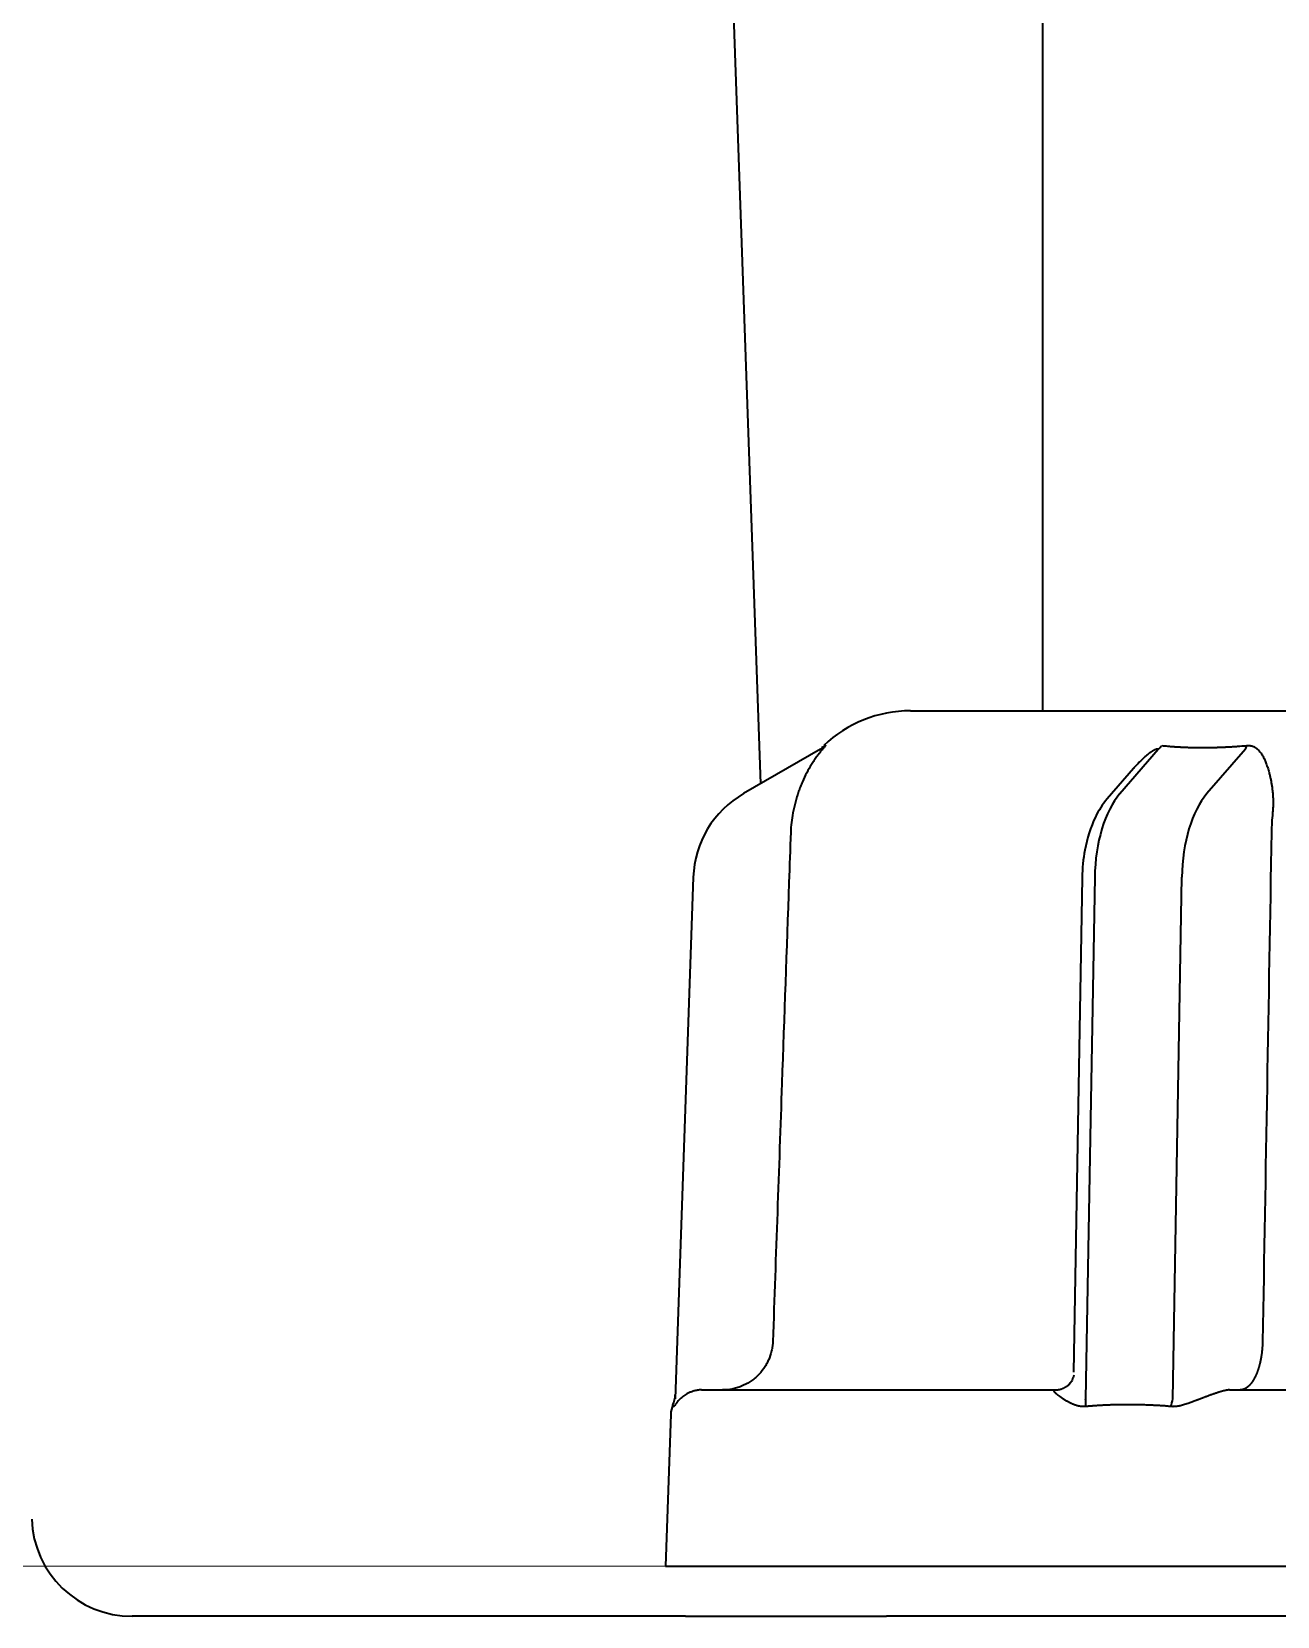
# Model space of a CAD drawing. Extents: x 6327 to 10269, y -393 to 3036.
# Drawn here: x 8677.82 to 8702.59, y 2193.53 to 2225.03 of the extents above; entities that cross this region are included whole.
import ezdxf

# ---------------------------------------------------------------- set-up
doc = ezdxf.new("R2010")
doc.units = 0
doc.header["$LTSCALE"] = 5
doc.layers.get('0').update_dxf_attribs({"linetype": 'CONTINUOUS', "lineweight": 0})
doc.layers.add('1', color=7, linetype='CONTINUOUS', true_color=0xffffff)

msp = doc.modelspace()

# ---------------------------------------------------------------- linework, layer by layer
at = {"color": 4}
msp.add_line((8658.673, 2194.526), (8758.673, 2194.526), dxfattribs=at)
at = {"layer": '1', "color": 7, "linetype": 'Continuous', "lineweight": 35}
for p, q in [((8697.923, 2251.026), (8697.923, 2211.526)), ((8691.228, 2241.096), (8692.311, 2210.074)), ((8695.294, 2211.526), (8722.052, 2211.526)), ((8693.505, 2210.764), (8691.975, 2209.88)), ((8693.527, 2210.796), (8693.58, 2210.824)), ((8699.458, 2209.88), (8700.223, 2210.764)), ((8701.955, 2210.764), (8701.19, 2209.88)), ((8699.727, 2210.378), (8699.205, 2209.775)), ((8690.976, 2208.218), (8690.614, 2197.848)), ((8698.708, 2208.209), (8698.537, 2198.38)), ((8698.958, 2208.218), (8698.777, 2197.848)), ((8700.509, 2197.848), (8700.691, 2208.218)), ((8691.142, 2198.026), (8698.175, 2198.026)), ((8701.639, 2198.026), (8715.707, 2198.026)), ((8690.528, 2197.544), (8690.423, 2194.526)), ((8690.584, 2197.696), (8690.572, 2197.732)), ((8690.423, 2194.526), (8708.673, 2194.526)), ((8690.823, 2193.526), (8679.82, 2193.526)), ((8690.823, 2193.526), (8694.82, 2193.526)), ((8697.924, 2193.526), (8694.82, 2193.526)), ((8811.243, 2193.526), (8697.924, 2193.526))]:
    msp.add_line(p, q, dxfattribs=at)
for centre, radius, start, end in [((8695.294, 2209.026), 2.5, 90, 133.5839), ((8692.975, 2208.148), 2, 120, 178), ((8691.028, 2197.526), 0.5, 155.7765, 178), ((8679.82, 2195.526), 2, 182, 270)]:
    msp.add_arc(centre, radius, start, end, dxfattribs=at)
for centre, major_axis, ratio, start_param, end_param in [((8693.255, 2211.197), (0.25, -0.433), 0.982349, 0, 0.241128), ((8700.098, 2211.198), (-0.06, -0.497), 0.631469, 0.592654, 0.833485), ((8701.83, 2211.197), (0.05, -0.498), 0.350879, 0.480716, 0.72184), ((8699.958, 2208.148), (0, -2), 0.5, 3.665191, 4.677482), ((8701.69, 2208.148), (0, 2), 0.5, 0.523599, 1.53589), ((8690.117, 2197.938), (0.5, -0.017), 1, 5.892448, 6.302148)]:
    msp.add_ellipse(centre, major_axis=major_axis, ratio=ratio, start_param=start_param, end_param=end_param, dxfattribs=at)
for points, knots in [([(8693.598, 2210.825), (8693.595, 2210.82), (8693.59, 2210.815), (8693.58, 2210.802), (8693.574, 2210.795), (8693.562, 2210.78), (8693.555, 2210.772), (8693.541, 2210.755), (8693.533, 2210.746), (8693.51, 2210.717), (8693.494, 2210.697), (8693.461, 2210.654), (8693.444, 2210.632), (8693.41, 2210.585), (8693.393, 2210.561), (8693.36, 2210.511), (8693.343, 2210.486), (8693.295, 2210.407), (8693.263, 2210.353), (8693.203, 2210.238), (8693.174, 2210.178), (8693.133, 2210.083), (8693.12, 2210.051), (8693.094, 2209.986), (8693.082, 2209.953), (8693.047, 2209.852), (8693.026, 2209.784), (8692.998, 2209.677), (8692.989, 2209.641), (8692.972, 2209.569), (8692.964, 2209.532), (8692.957, 2209.495)], [0, 0, 0, 0, 0.03125, 0.03125, 0.0625, 0.0625, 0.09375, 0.09375, 0.125, 0.125, 0.1875, 0.1875, 0.25, 0.25, 0.3125, 0.3125, 0.375, 0.375, 0.5, 0.5, 0.625, 0.625, 0.6875, 0.6875, 0.75, 0.75, 0.875, 0.875, 0.9375, 0.9375, 1, 1, 1, 1]), ([(8693.6, 2210.835), (8693.6, 2210.836), (8693.601, 2210.836), (8693.602, 2210.836), (8693.603, 2210.837), (8693.603, 2210.837), (8693.604, 2210.836), (8693.604, 2210.836), (8693.604, 2210.836), (8693.604, 2210.835), (8693.604, 2210.834), (8693.603, 2210.833), (8693.602, 2210.832), (8693.601, 2210.83), (8693.6, 2210.828), (8693.599, 2210.827), (8693.598, 2210.825), (8693.598, 2210.824)], [0, 0, 0, 0, 0.064705, 0.129409, 0.194181, 0.259085, 0.324187, 0.389554, 0.455249, 0.521337, 0.587879, 0.654936, 0.722569, 0.790837, 0.859794, 0.929498, 1, 1, 1, 1]), ([(8700.223, 2210.764), (8700.221, 2210.765), (8700.218, 2210.765), (8700.212, 2210.766), (8700.205, 2210.766), (8700.198, 2210.765), (8700.19, 2210.763), (8700.182, 2210.761), (8700.173, 2210.758), (8700.164, 2210.755), (8700.154, 2210.751), (8700.144, 2210.746), (8700.133, 2210.74), (8700.122, 2210.734), (8700.11, 2210.727), (8700.097, 2210.72), (8700.085, 2210.711), (8700.071, 2210.702), (8700.057, 2210.692), (8700.043, 2210.682), (8700.028, 2210.671), (8700.013, 2210.659), (8699.997, 2210.646), (8699.981, 2210.633), (8699.965, 2210.618), (8699.948, 2210.603), (8699.931, 2210.589), (8699.914, 2210.572), (8699.893, 2210.553), (8699.866, 2210.526), (8699.833, 2210.493), (8699.794, 2210.452), (8699.758, 2210.413), (8699.735, 2210.387), (8699.727, 2210.378)], [0, 0, 0, 0, 0.011196, 0.022245, 0.033363, 0.044763, 0.056639, 0.069167, 0.082495, 0.096747, 0.112024, 0.128408, 0.145965, 0.164751, 0.184809, 0.206175, 0.22888, 0.252949, 0.278402, 0.305258, 0.333531, 0.363235, 0.394381, 0.426978, 0.461034, 0.496558, 0.533556, 0.565127, 0.611078, 0.67141, 0.746123, 0.835219, 0.938696, 1, 1, 1, 1]), ([(8700.405, 2210.824), (8700.415, 2210.824), (8700.434, 2210.822), (8700.463, 2210.82), (8700.493, 2210.817), (8700.522, 2210.815), (8700.551, 2210.813), (8700.581, 2210.811), (8700.611, 2210.81), (8700.64, 2210.808), (8700.67, 2210.806), (8700.7, 2210.805), (8700.73, 2210.804), (8700.761, 2210.802), (8700.791, 2210.801), (8700.821, 2210.8), (8700.852, 2210.799), (8700.883, 2210.798), (8700.913, 2210.798), (8700.944, 2210.797), (8700.975, 2210.797), (8701.006, 2210.796), (8701.038, 2210.796), (8701.069, 2210.796), (8701.1, 2210.796), (8701.132, 2210.796), (8701.163, 2210.796), (8701.195, 2210.796), (8701.227, 2210.797), (8701.259, 2210.797), (8701.29, 2210.798), (8701.323, 2210.798), (8701.355, 2210.799), (8701.387, 2210.8), (8701.419, 2210.801), (8701.452, 2210.802), (8701.484, 2210.804), (8701.517, 2210.805), (8701.549, 2210.806), (8701.582, 2210.808), (8701.615, 2210.81), (8701.648, 2210.811), (8701.681, 2210.813), (8701.714, 2210.815), (8701.747, 2210.817), (8701.78, 2210.82), (8701.814, 2210.822), (8701.836, 2210.824), (8701.847, 2210.824)], [0, 0, 0, 0, 0.021779, 0.043552, 0.06532, 0.087084, 0.108843, 0.130598, 0.152348, 0.174095, 0.195838, 0.217578, 0.239315, 0.261049, 0.28278, 0.304509, 0.326236, 0.34796, 0.369683, 0.391405, 0.413126, 0.434845, 0.456564, 0.478282, 0.5, 0.521718, 0.543436, 0.565155, 0.586874, 0.608595, 0.630317, 0.65204, 0.673764, 0.695491, 0.71722, 0.738951, 0.760685, 0.782422, 0.804162, 0.825905, 0.847652, 0.869402, 0.891157, 0.912916, 0.93468, 0.956448, 0.978221, 1, 1, 1, 1]), ([(8701.983, 2210.835), (8701.986, 2210.836), (8701.991, 2210.836), (8701.999, 2210.836), (8702.007, 2210.837), (8702.014, 2210.837), (8702.022, 2210.836), (8702.03, 2210.836), (8702.037, 2210.836), (8702.045, 2210.835), (8702.052, 2210.834), (8702.059, 2210.833), (8702.067, 2210.832), (8702.074, 2210.83), (8702.081, 2210.828), (8702.088, 2210.827), (8702.093, 2210.825), (8702.095, 2210.824)], [0, 0, 0, 0, 0.064703, 0.129406, 0.194175, 0.259078, 0.32418, 0.389546, 0.455241, 0.521329, 0.587871, 0.654929, 0.722563, 0.790832, 0.859791, 0.929496, 1, 1, 1, 1]), ([(8702.095, 2210.824), (8702.097, 2210.824), (8702.101, 2210.822), (8702.108, 2210.82), (8702.114, 2210.818), (8702.12, 2210.815), (8702.126, 2210.812), (8702.132, 2210.809), (8702.138, 2210.806), (8702.145, 2210.802), (8702.151, 2210.798), (8702.157, 2210.794), (8702.163, 2210.79), (8702.169, 2210.786), (8702.175, 2210.781), (8702.181, 2210.776), (8702.188, 2210.771), (8702.194, 2210.766), (8702.2, 2210.76), (8702.206, 2210.754), (8702.212, 2210.748), (8702.218, 2210.742), (8702.224, 2210.735), (8702.237, 2210.721), (8702.255, 2210.699), (8702.277, 2210.668), (8702.298, 2210.634), (8702.322, 2210.589), (8702.349, 2210.53), (8702.378, 2210.455), (8702.405, 2210.371), (8702.425, 2210.299), (8702.438, 2210.245), (8702.446, 2210.212), (8702.454, 2210.178), (8702.461, 2210.145), (8702.467, 2210.111), (8702.473, 2210.077), (8702.479, 2210.043), (8702.484, 2210.009), (8702.488, 2209.975), (8702.492, 2209.941), (8702.496, 2209.907), (8702.499, 2209.872), (8702.501, 2209.838), (8702.503, 2209.804), (8702.504, 2209.769), (8702.505, 2209.735), (8702.505, 2209.701), (8702.505, 2209.666), (8702.504, 2209.632), (8702.503, 2209.598), (8702.501, 2209.563), (8702.498, 2209.529), (8702.496, 2209.506), (8702.495, 2209.495)], [0, 0, 0, 0, 0.004712, 0.009534, 0.014468, 0.019518, 0.02469, 0.029985, 0.035407, 0.04096, 0.046646, 0.052467, 0.058427, 0.064527, 0.070769, 0.077156, 0.083689, 0.09037, 0.0972, 0.104182, 0.111317, 0.118606, 0.126049, 0.13365, 0.16436, 0.195902, 0.228345, 0.261749, 0.318602, 0.379208, 0.44371, 0.512228, 0.53576, 0.559032, 0.582049, 0.604817, 0.627343, 0.649632, 0.671691, 0.693528, 0.715149, 0.736562, 0.757775, 0.778796, 0.799634, 0.820297, 0.840795, 0.861137, 0.881332, 0.901391, 0.921323, 0.94114, 0.960851, 0.980467, 1, 1, 1, 1]), ([(8699.205, 2209.775), (8699.115, 2209.667), (8698.923, 2209.374), (8698.754, 2208.824), (8698.712, 2208.399), (8698.708, 2208.209)], [0, 0, 0, 0, 0.282047, 0.696349, 1, 1, 1, 1]), ([(8692.914, 2209.113), (8692.902, 2208.78), (8692.89, 2208.447), (8692.832, 2206.781), (8692.785, 2205.449), (8692.678, 2202.408), (8692.618, 2200.7), (8692.558, 2198.991)], [0, 0, 0, 0, 0.098732, 0.098732, 0.493661, 0.493661, 1, 1, 1, 1]), ([(8692.558, 2198.991), (8692.557, 2198.959), (8692.554, 2198.927), (8692.548, 2198.879), (8692.545, 2198.863), (8692.54, 2198.831), (8692.536, 2198.816), (8692.518, 2198.737), (8692.498, 2198.677), (8692.459, 2198.589), (8692.444, 2198.561), (8692.421, 2198.519), (8692.412, 2198.505), (8692.395, 2198.478), (8692.386, 2198.464), (8692.34, 2198.399), (8692.299, 2198.351), (8692.241, 2198.295), (8692.229, 2198.284), (8692.205, 2198.263), (8692.193, 2198.253), (8692.155, 2198.223), (8692.129, 2198.204), (8692.049, 2198.152), (8691.992, 2198.123), (8691.903, 2198.087), (8691.873, 2198.076), (8691.811, 2198.058), (8691.78, 2198.05), (8691.687, 2198.032), (8691.623, 2198.026), (8691.559, 2198.026)], [0, 0, 0, 0, 0.0625, 0.0625, 0.09375, 0.09375, 0.125, 0.125, 0.25, 0.25, 0.3125, 0.3125, 0.34375, 0.34375, 0.375, 0.375, 0.5, 0.5, 0.53125, 0.53125, 0.5625, 0.5625, 0.625, 0.625, 0.75, 0.75, 0.8125, 0.8125, 0.875, 0.875, 1, 1, 1, 1]), ([(8702.296, 2198.991), (8702.296, 2198.989), (8702.296, 2198.983), (8702.295, 2198.975), (8702.295, 2198.967), (8702.295, 2198.959), (8702.295, 2198.951), (8702.294, 2198.942), (8702.294, 2198.934), (8702.294, 2198.926), (8702.293, 2198.917), (8702.293, 2198.909), (8702.292, 2198.901), (8702.292, 2198.892), (8702.291, 2198.883), (8702.291, 2198.875), (8702.29, 2198.866), (8702.289, 2198.857), (8702.289, 2198.849), (8702.288, 2198.84), (8702.287, 2198.831), (8702.286, 2198.822), (8702.285, 2198.813), (8702.284, 2198.804), (8702.284, 2198.795), (8702.283, 2198.786), (8702.281, 2198.777), (8702.28, 2198.768), (8702.279, 2198.759), (8702.278, 2198.75), (8702.277, 2198.741), (8702.276, 2198.732), (8702.274, 2198.722), (8702.273, 2198.713), (8702.271, 2198.704), (8702.27, 2198.695), (8702.268, 2198.685), (8702.267, 2198.676), (8702.265, 2198.667), (8702.264, 2198.657), (8702.262, 2198.648), (8702.26, 2198.638), (8702.258, 2198.629), (8702.256, 2198.62), (8702.254, 2198.61), (8702.252, 2198.601), (8702.25, 2198.591), (8702.248, 2198.582), (8702.246, 2198.573), (8702.244, 2198.563), (8702.242, 2198.554), (8702.239, 2198.544), (8702.237, 2198.535), (8702.235, 2198.525), (8702.232, 2198.516), (8702.23, 2198.507), (8702.227, 2198.497), (8702.224, 2198.488), (8702.222, 2198.479), (8702.219, 2198.469), (8702.216, 2198.46), (8702.213, 2198.451), (8702.21, 2198.442), (8702.207, 2198.432), (8702.204, 2198.423), (8702.201, 2198.414), (8702.198, 2198.405), (8702.194, 2198.396), (8702.191, 2198.387), (8702.188, 2198.378), (8702.184, 2198.369), (8702.181, 2198.36), (8702.177, 2198.351), (8702.174, 2198.343), (8702.17, 2198.334), (8702.166, 2198.325), (8702.162, 2198.317), (8702.158, 2198.308), (8702.155, 2198.3), (8702.151, 2198.291), (8702.146, 2198.283), (8702.142, 2198.275), (8702.138, 2198.267), (8702.134, 2198.258), (8702.13, 2198.25), (8702.125, 2198.243), (8702.121, 2198.235), (8702.116, 2198.227), (8702.112, 2198.219), (8702.107, 2198.212), (8702.102, 2198.205), (8702.098, 2198.197), (8702.093, 2198.19), (8702.088, 2198.183), (8702.083, 2198.176), (8702.078, 2198.169), (8702.073, 2198.162), (8702.068, 2198.156), (8702.063, 2198.149), (8702.057, 2198.143), (8702.052, 2198.137), (8702.047, 2198.131), (8702.041, 2198.125), (8702.036, 2198.119), (8702.03, 2198.113), (8702.025, 2198.108), (8702.019, 2198.102), (8702.013, 2198.097), (8702.008, 2198.092), (8702.002, 2198.087), (8701.996, 2198.082), (8701.99, 2198.078), (8701.984, 2198.073), (8701.978, 2198.069), (8701.972, 2198.065), (8701.966, 2198.061), (8701.96, 2198.058), (8701.953, 2198.054), (8701.947, 2198.051), (8701.941, 2198.048), (8701.934, 2198.045), (8701.928, 2198.042), (8701.921, 2198.04), (8701.915, 2198.037), (8701.908, 2198.035), (8701.902, 2198.033), (8701.895, 2198.032), (8701.889, 2198.03), (8701.882, 2198.029), (8701.875, 2198.028), (8701.868, 2198.027), (8701.862, 2198.027), (8701.855, 2198.026), (8701.85, 2198.026), (8701.848, 2198.026)], [0, 0, 0, 0, 0.005202, 0.01044, 0.015714, 0.021025, 0.026371, 0.031754, 0.037173, 0.042628, 0.048119, 0.053646, 0.05921, 0.06481, 0.070446, 0.076118, 0.081826, 0.087571, 0.093352, 0.099169, 0.105022, 0.110911, 0.116837, 0.122798, 0.128796, 0.134831, 0.140901, 0.147008, 0.15315, 0.159329, 0.165545, 0.171796, 0.178084, 0.184408, 0.190768, 0.197164, 0.203597, 0.210066, 0.216571, 0.223112, 0.22969, 0.236304, 0.242954, 0.24964, 0.256363, 0.263122, 0.269917, 0.276748, 0.283615, 0.290519, 0.297459, 0.304436, 0.311448, 0.318497, 0.325582, 0.332703, 0.339861, 0.347055, 0.354285, 0.361551, 0.368854, 0.376193, 0.383568, 0.39098, 0.398428, 0.405912, 0.413432, 0.420988, 0.428581, 0.43621, 0.443876, 0.451578, 0.459316, 0.46709, 0.474901, 0.482747, 0.490631, 0.49855, 0.506506, 0.514498, 0.522526, 0.530591, 0.538692, 0.546829, 0.555002, 0.563212, 0.571458, 0.579741, 0.58806, 0.596415, 0.604806, 0.613234, 0.621698, 0.630198, 0.638734, 0.647307, 0.655917, 0.664562, 0.673244, 0.681962, 0.690717, 0.699507, 0.708335, 0.717198, 0.726098, 0.735034, 0.744006, 0.753015, 0.76206, 0.771142, 0.78026, 0.789414, 0.798604, 0.807831, 0.817094, 0.826394, 0.835729, 0.845102, 0.85451, 0.863955, 0.873436, 0.882954, 0.892508, 0.902098, 0.911724, 0.921387, 0.931087, 0.940822, 0.950594, 0.960403, 0.970248, 0.980129, 0.990046, 1, 1, 1, 1]), ([(8698.175, 2198.026), (8698.176, 2198.026), (8698.176, 2198.026), (8698.178, 2198.026), (8698.18, 2198.026), (8698.182, 2198.026), (8698.185, 2198.026), (8698.189, 2198.026), (8698.193, 2198.027), (8698.198, 2198.027), (8698.204, 2198.027), (8698.21, 2198.028), (8698.217, 2198.028), (8698.224, 2198.029), (8698.232, 2198.031), (8698.24, 2198.032), (8698.249, 2198.034), (8698.259, 2198.036), (8698.269, 2198.038), (8698.279, 2198.041), (8698.29, 2198.044), (8698.302, 2198.048), (8698.314, 2198.053), (8698.326, 2198.058), (8698.339, 2198.064), (8698.352, 2198.07), (8698.366, 2198.078), (8698.38, 2198.086), (8698.394, 2198.095), (8698.408, 2198.105), (8698.423, 2198.117), (8698.437, 2198.129), (8698.452, 2198.142), (8698.466, 2198.157), (8698.475, 2198.167), (8698.48, 2198.173)], [0, 0, 0, 0, 0.002611, 0.00694, 0.012997, 0.020783, 0.0303, 0.041547, 0.054527, 0.069238, 0.085681, 0.103857, 0.123764, 0.145404, 0.168776, 0.19388, 0.220716, 0.249285, 0.279587, 0.31162, 0.345386, 0.380884, 0.418115, 0.457078, 0.497773, 0.540201, 0.58436, 0.630253, 0.677877, 0.727234, 0.778323, 0.831144, 0.885697, 0.941982, 1, 1, 1, 1]), ([(8698.541, 2198.317), (8698.535, 2198.284), (8698.511, 2198.218), (8698.462, 2198.135), (8698.414, 2198.1), (8698.401, 2198.092)], [0, 0, 0, 0, 0.407874, 0.854533, 1, 1, 1, 1]), ([(8691.142, 2198.026), (8691.128, 2198.026), (8691.115, 2198.026), (8691.088, 2198.024), (8691.075, 2198.022), (8691.05, 2198.018), (8691.038, 2198.016), (8691.014, 2198.011), (8691.003, 2198.008), (8690.97, 2197.999), (8690.949, 2197.992), (8690.92, 2197.981), (8690.911, 2197.977), (8690.893, 2197.969), (8690.884, 2197.965), (8690.859, 2197.952), (8690.843, 2197.944), (8690.813, 2197.926), (8690.799, 2197.916), (8690.773, 2197.898), (8690.761, 2197.888), (8690.737, 2197.869), (8690.726, 2197.859), (8690.696, 2197.83), (8690.678, 2197.811), (8690.647, 2197.774), (8690.633, 2197.756), (8690.617, 2197.732), (8690.612, 2197.725), (8690.603, 2197.712), (8690.599, 2197.706), (8690.592, 2197.698), (8690.59, 2197.695), (8690.586, 2197.693), (8690.585, 2197.693), (8690.584, 2197.696)], [0, 0, 0, 0, 0.03125, 0.03125, 0.0625, 0.0625, 0.09375, 0.09375, 0.125, 0.125, 0.1875, 0.1875, 0.21875, 0.21875, 0.25, 0.25, 0.3125, 0.3125, 0.375, 0.375, 0.4375, 0.4375, 0.5, 0.5, 0.625, 0.625, 0.75, 0.75, 0.8125, 0.8125, 0.875, 0.875, 0.9375, 0.9375, 1, 1, 1, 1]), ([(8698.274, 2197.886), (8698.27, 2197.888), (8698.264, 2197.893), (8698.255, 2197.899), (8698.247, 2197.906), (8698.239, 2197.912), (8698.231, 2197.918), (8698.223, 2197.924), (8698.216, 2197.93), (8698.21, 2197.936), (8698.203, 2197.941), (8698.197, 2197.947), (8698.192, 2197.952), (8698.186, 2197.957), (8698.182, 2197.962), (8698.177, 2197.966), (8698.173, 2197.971), (8698.169, 2197.975), (8698.166, 2197.979), (8698.162, 2197.983), (8698.16, 2197.987), (8698.157, 2197.991), (8698.155, 2197.994), (8698.153, 2197.998), (8698.152, 2198.001), (8698.151, 2198.004), (8698.15, 2198.006), (8698.15, 2198.009), (8698.149, 2198.011), (8698.15, 2198.013), (8698.15, 2198.015), (8698.151, 2198.017), (8698.152, 2198.019), (8698.153, 2198.021), (8698.155, 2198.022), (8698.157, 2198.023), (8698.159, 2198.024), (8698.162, 2198.025), (8698.165, 2198.025), (8698.168, 2198.026), (8698.171, 2198.026), (8698.174, 2198.026), (8698.175, 2198.026)], [0, 0, 0, 0, 0.035073, 0.069552, 0.103441, 0.136743, 0.169461, 0.201601, 0.233165, 0.264159, 0.294588, 0.324455, 0.353767, 0.382529, 0.410747, 0.438426, 0.465574, 0.492197, 0.518301, 0.543896, 0.568988, 0.593586, 0.6177, 0.641338, 0.66451, 0.687227, 0.7095, 0.731341, 0.752762, 0.773776, 0.794397, 0.81464, 0.834519, 0.854051, 0.873253, 0.892142, 0.910736, 0.929056, 0.947121, 0.964952, 0.982571, 1, 1, 1, 1]), ([(8698.784, 2197.696), (8698.781, 2197.695), (8698.775, 2197.695), (8698.766, 2197.694), (8698.757, 2197.694), (8698.747, 2197.694), (8698.738, 2197.694), (8698.728, 2197.694), (8698.719, 2197.694), (8698.709, 2197.695), (8698.7, 2197.696), (8698.69, 2197.697), (8698.68, 2197.698), (8698.67, 2197.7), (8698.66, 2197.701), (8698.651, 2197.703), (8698.641, 2197.705), (8698.631, 2197.708), (8698.621, 2197.71), (8698.61, 2197.713), (8698.6, 2197.716), (8698.59, 2197.719), (8698.58, 2197.722), (8698.57, 2197.725), (8698.559, 2197.729), (8698.549, 2197.733), (8698.539, 2197.737), (8698.528, 2197.741), (8698.518, 2197.745), (8698.508, 2197.75), (8698.497, 2197.755), (8698.487, 2197.76), (8698.472, 2197.767), (8698.453, 2197.776), (8698.43, 2197.788), (8698.408, 2197.8), (8698.387, 2197.812), (8698.366, 2197.825), (8698.346, 2197.837), (8698.327, 2197.849), (8698.308, 2197.862), (8698.291, 2197.874), (8698.279, 2197.882), (8698.274, 2197.886)], [0, 0, 0, 0, 0.014414, 0.028974, 0.043684, 0.058551, 0.073581, 0.088779, 0.104152, 0.119704, 0.13544, 0.151365, 0.167484, 0.183801, 0.200322, 0.217049, 0.233988, 0.251142, 0.268514, 0.286109, 0.303929, 0.321979, 0.34026, 0.358778, 0.377533, 0.39653, 0.41577, 0.435257, 0.454992, 0.474978, 0.495218, 0.515714, 0.536467, 0.583885, 0.63104, 0.677944, 0.724604, 0.77103, 0.817232, 0.86322, 0.909004, 0.954594, 1, 1, 1, 1]), ([(8701.158, 2197.886), (8701.152, 2197.883), (8701.14, 2197.879), (8701.122, 2197.872), (8701.104, 2197.865), (8701.086, 2197.858), (8701.068, 2197.851), (8701.05, 2197.844), (8701.032, 2197.837), (8701.014, 2197.83), (8700.996, 2197.823), (8700.979, 2197.817), (8700.961, 2197.81), (8700.943, 2197.803), (8700.926, 2197.796), (8700.908, 2197.79), (8700.89, 2197.783), (8700.873, 2197.777), (8700.855, 2197.77), (8700.828, 2197.761), (8700.792, 2197.748), (8700.747, 2197.734), (8700.704, 2197.721), (8700.669, 2197.712), (8700.64, 2197.706), (8700.618, 2197.702), (8700.596, 2197.699), (8700.575, 2197.696), (8700.554, 2197.694), (8700.533, 2197.694), (8700.513, 2197.693), (8700.492, 2197.694), (8700.479, 2197.695), (8700.473, 2197.696)], [0, 0, 0, 0, 0.025953, 0.051868, 0.077745, 0.103588, 0.129396, 0.155172, 0.180918, 0.206634, 0.232323, 0.257987, 0.283627, 0.309244, 0.334841, 0.360418, 0.385979, 0.411523, 0.437054, 0.462572, 0.530757, 0.596034, 0.658483, 0.718197, 0.751135, 0.783581, 0.815569, 0.847136, 0.878317, 0.909154, 0.939685, 0.969953, 1, 1, 1, 1]), ([(8701.639, 2198.026), (8701.638, 2198.026), (8701.635, 2198.026), (8701.63, 2198.026), (8701.624, 2198.026), (8701.619, 2198.025), (8701.613, 2198.025), (8701.607, 2198.024), (8701.601, 2198.023), (8701.595, 2198.022), (8701.588, 2198.021), (8701.581, 2198.02), (8701.574, 2198.019), (8701.567, 2198.017), (8701.559, 2198.016), (8701.551, 2198.014), (8701.543, 2198.012), (8701.535, 2198.011), (8701.527, 2198.009), (8701.518, 2198.006), (8701.509, 2198.004), (8701.5, 2198.002), (8701.49, 2197.999), (8701.481, 2197.996), (8701.471, 2197.994), (8701.461, 2197.991), (8701.45, 2197.988), (8701.436, 2197.983), (8701.416, 2197.977), (8701.391, 2197.969), (8701.365, 2197.96), (8701.338, 2197.951), (8701.311, 2197.942), (8701.282, 2197.931), (8701.252, 2197.921), (8701.222, 2197.91), (8701.19, 2197.898), (8701.169, 2197.89), (8701.158, 2197.886)], [0, 0, 0, 0, 0.014379, 0.028904, 0.043589, 0.058446, 0.073488, 0.088728, 0.104176, 0.119845, 0.135744, 0.151885, 0.168277, 0.184931, 0.201854, 0.219056, 0.236545, 0.254329, 0.272417, 0.290814, 0.309528, 0.328566, 0.347934, 0.367637, 0.387683, 0.408076, 0.428821, 0.449923, 0.497367, 0.546389, 0.597035, 0.649344, 0.703354, 0.759099, 0.816609, 0.875912, 0.937034, 1, 1, 1, 1]), ([(8700.473, 2197.696), (8700.459, 2197.697), (8700.432, 2197.7), (8700.391, 2197.703), (8700.349, 2197.707), (8700.307, 2197.71), (8700.265, 2197.713), (8700.222, 2197.715), (8700.179, 2197.718), (8700.135, 2197.72), (8700.091, 2197.722), (8700.046, 2197.724), (8700.001, 2197.726), (8699.955, 2197.727), (8699.909, 2197.729), (8699.862, 2197.73), (8699.815, 2197.731), (8699.768, 2197.731), (8699.72, 2197.732), (8699.671, 2197.732), (8699.611, 2197.732), (8699.539, 2197.732), (8699.457, 2197.731), (8699.376, 2197.73), (8699.297, 2197.728), (8699.219, 2197.725), (8699.143, 2197.722), (8699.068, 2197.718), (8698.995, 2197.713), (8698.923, 2197.708), (8698.853, 2197.702), (8698.807, 2197.698), (8698.784, 2197.696)], [0, 0, 0, 0, 0.023767, 0.047813, 0.072139, 0.096746, 0.121634, 0.146804, 0.172257, 0.197993, 0.224014, 0.25032, 0.276911, 0.303788, 0.330952, 0.358404, 0.386144, 0.414172, 0.44249, 0.471098, 0.499996, 0.549727, 0.598592, 0.646596, 0.693742, 0.740031, 0.785469, 0.830058, 0.873802, 0.916704, 0.958769, 1, 1, 1, 1])]:
    msp.add_open_spline(points, degree=3, knots=knots, dxfattribs=at)
for points in [[(8693.58, 2210.825), (8693.586, 2210.828), (8693.593, 2210.831), (8693.6, 2210.835)], [(8700.29, 2210.835), (8700.328, 2210.832), (8700.367, 2210.828), (8700.405, 2210.824)], [(8701.847, 2210.824), (8701.892, 2210.828), (8701.938, 2210.832), (8701.983, 2210.835)], [(8692.957, 2209.495), (8692.933, 2209.369), (8692.918, 2209.242), (8692.914, 2209.113)], [(8702.495, 2209.495), (8702.482, 2209.369), (8702.475, 2209.241), (8702.473, 2209.113)], [(8702.473, 2209.113), (8702.414, 2205.739), (8702.355, 2202.365), (8702.296, 2198.991)], [(8698.784, 2197.696), (8698.785, 2197.72), (8698.785, 2197.77), (8698.781, 2197.822), (8698.777, 2197.848)], [(8700.473, 2197.696), (8700.489, 2197.745), (8700.501, 2197.796), (8700.509, 2197.848)]]:
    msp.add_open_spline(points, degree=3, dxfattribs=at)

doc.saveas('drawing.dxf')
